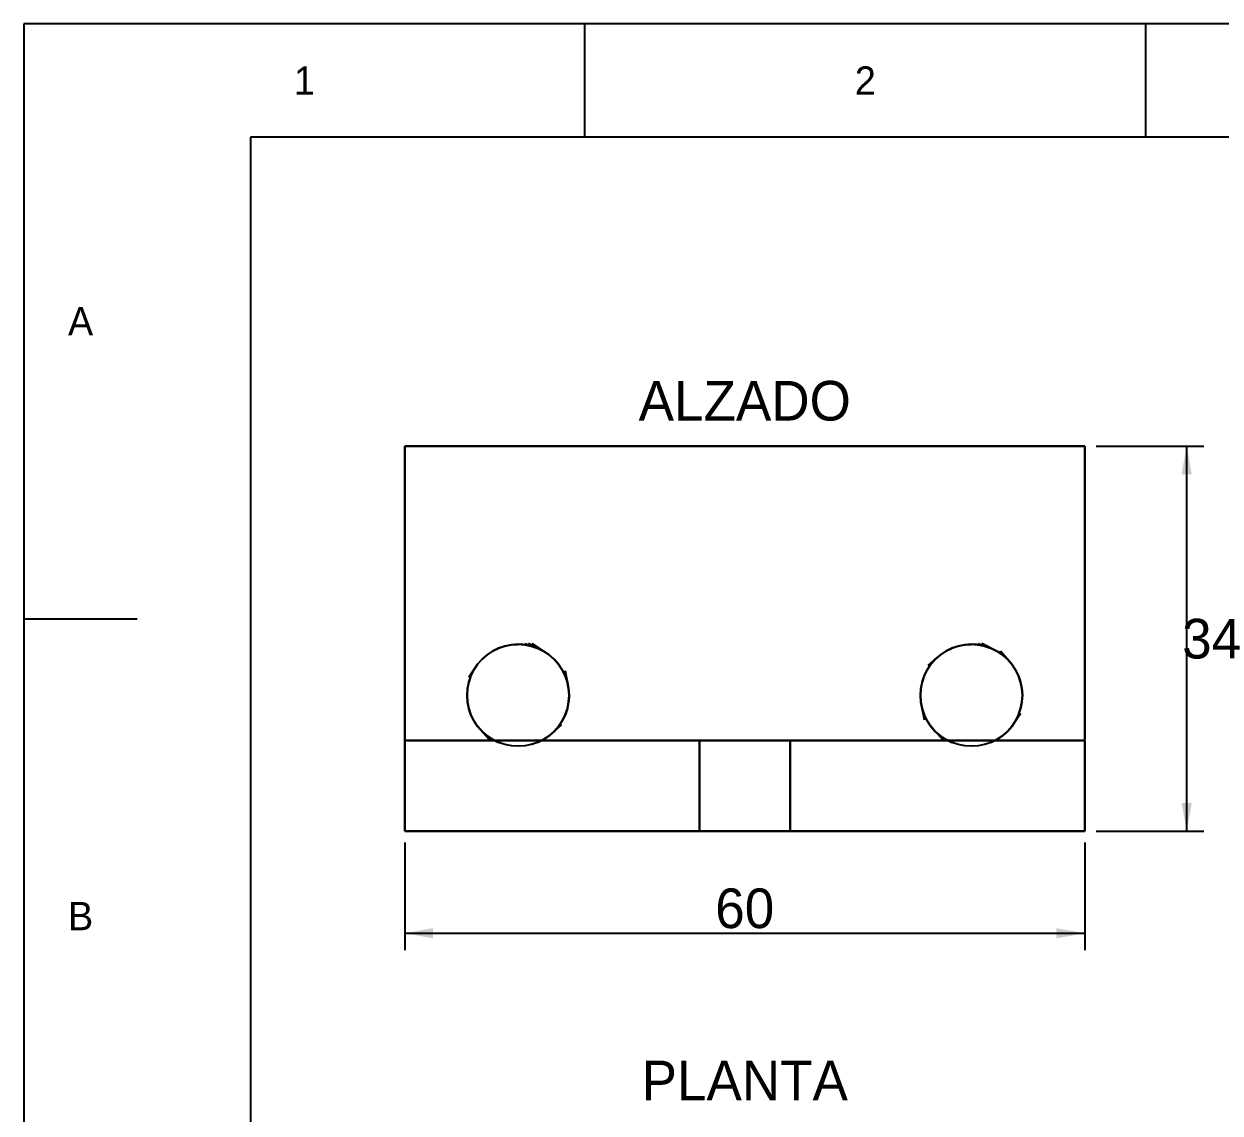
# Model space of a CAD drawing. Extents: x 0 to 297, y 0 to 210.
# Drawn here: x 0 to 105.6, y 113.9 to 210 of the extents above; entities that cross this region are included whole.
import ezdxf
from ezdxf.enums import TextEntityAlignment as Align

# ---------------------------------------------------------------- set-up
doc = ezdxf.new("R2010")
doc.units = 0
for name, color, linetype in [('COTAS', 7, 'CONTINUOUS'), ('FINA', 7, 'CONTINUOUS'), ('NORMA', 7, 'CONTINUOUS'), ('TEXTO', 7, 'CONTINUOUS'), ('VISIBLE', 7, 'CONTINUOUS')]:
    doc.layers.add(name, color=color, linetype=linetype)

msp = doc.modelspace()

# ---------------------------------------------------------------- linework, layer by layer
at = {"layer": 'COTAS'}
for p, q in [((94.6091, 172.7391), (104.1091, 172.7391)), ((102.6091, 138.7391), (102.6091, 172.7391)), ((94.6091, 138.7391), (104.1091, 138.7391)), ((33.6091, 137.7391), (33.6091, 128.2391)), ((93.6091, 137.7391), (93.6091, 128.2391)), ((33.6091, 129.7391), (93.6091, 129.7391))]:
    msp.add_line(p, q, dxfattribs=at)
for points in [[(102.6091, 172.7391), (103.0591, 170.2391), (102.1591, 170.2391)], [(102.6091, 138.7391), (103.0591, 141.2391), (102.1591, 141.2391)], [(33.6091, 129.7391), (36.1091, 130.1891), (36.1091, 129.2891)], [(93.6091, 129.7391), (91.1091, 130.1891), (91.1091, 129.2891)]]:
    msp.add_solid(points, dxfattribs=at)
at = {"layer": 'FINA'}
for p, q in [((297, 210), (0, 210)), ((0, 210), (0, 0)), ((49.5, 200), (49.5, 210)), ((99, 200), (99, 210)), ((0, 157.5), (10, 157.5))]:
    msp.add_line(p, q, dxfattribs=at)
at = {"layer": 'NORMA'}
for p, q in [((287, 200), (20, 200)), ((20, 200), (20, 10))]:
    msp.add_line(p, q, dxfattribs=at)
at = {"layer": 'VISIBLE'}
for p, q in [((33.6091, 172.7391), (33.6091, 154.5837)), ((33.6091, 154.5837), (33.6091, 172.7391)), ((33.6091, 172.7391), (33.6091, 172.7391)), ((33.6091, 172.7391), (59.6091, 172.7391)), ((59.6091, 172.7391), (33.6091, 172.7391)), ((33.6091, 172.7391), (33.6091, 172.7391)), ((33.6091, 172.7391), (33.6091, 172.7391)), ((59.6091, 172.7391), (67.6091, 172.7391)), ((67.6091, 172.7391), (59.6091, 172.7391)), ((67.6091, 172.7391), (93.6091, 172.7391)), ((93.6091, 172.7391), (67.6091, 172.7391)), ((93.6091, 158.5163), (93.6091, 172.7391)), ((93.6091, 172.7391), (93.6091, 172.7391)), ((93.6091, 172.7391), (93.6091, 158.5163)), ((93.6091, 172.7391), (93.6091, 172.7391)), ((93.6091, 172.7391), (93.6091, 172.7391)), ((93.6091, 156.1064), (93.6091, 158.5163)), ((93.6091, 158.5163), (93.6091, 156.1064)), ((43.0218, 155.2006), (42.4444, 155.0858)), ((42.4444, 155.0858), (42.9878, 155.1939)), ((42.9878, 155.1939), (43.0218, 155.2006)), ((43.6091, 155.2391), (43.0218, 155.2006)), ((43.0218, 155.2006), (43.5746, 155.2369)), ((43.5746, 155.2369), (43.6091, 155.2391)), ((44.1965, 155.2006), (43.6091, 155.2391)), ((43.6091, 155.2391), (44.1965, 155.2006)), ((43.6091, 155.2391), (44.1619, 155.2029)), ((44.7738, 155.0858), (43.9053, 155.2585)), ((43.9053, 155.2585), (44.7738, 155.0858)), ((44.1619, 155.2029), (44.1965, 155.2006)), ((44.7738, 155.0858), (44.1965, 155.2006)), ((44.1965, 155.2006), (44.7399, 155.0925)), ((45.3312, 154.8966), (44.2067, 155.2783)), ((44.2067, 155.2783), (45.3312, 154.8966)), ((45.8591, 154.6362), (44.5161, 155.2986)), ((44.5161, 155.2986), (45.8591, 154.6362)), ((46.3486, 154.3092), (44.8365, 155.3196)), ((44.8365, 155.3196), (46.3486, 154.3092)), ((83.0218, 155.2006), (82.4444, 155.0858)), ((82.4444, 155.0858), (82.9878, 155.1939)), ((82.9878, 155.1939), (83.0218, 155.2006)), ((83.6091, 155.2391), (83.0218, 155.2006)), ((83.0218, 155.2006), (83.5746, 155.2369)), ((83.5746, 155.2369), (83.6091, 155.2391)), ((84.1965, 155.2006), (83.6091, 155.2391)), ((83.6091, 155.2391), (84.1965, 155.2006)), ((83.6091, 155.2391), (84.1619, 155.2029)), ((84.7738, 155.0858), (83.9053, 155.2585)), ((83.9053, 155.2585), (84.7738, 155.0858)), ((84.1619, 155.2029), (84.1965, 155.2006)), ((84.7738, 155.0858), (84.1965, 155.2006)), ((84.1965, 155.2006), (84.7399, 155.0925)), ((85.3312, 154.8966), (84.2067, 155.2783)), ((84.2067, 155.2783), (85.3312, 154.8966)), ((85.8591, 154.6362), (84.5161, 155.2986)), ((84.5161, 155.2986), (85.8591, 154.6362)), ((93.6091, 155.8945), (93.6091, 156.1064)), ((93.6091, 156.1064), (93.6091, 155.8945)), ((93.6091, 155.3316), (93.6091, 155.8945)), ((93.6091, 155.8945), (93.6091, 155.3316)), ((93.6091, 153.5364), (93.6091, 155.3316)), ((93.6091, 155.3316), (93.6091, 153.5364)), ((33.6091, 154.5837), (33.6091, 153.3283)), ((33.6091, 153.3283), (33.6091, 154.5837)), ((40.8697, 154.3092), (40.4271, 153.9211)), ((40.4271, 153.9211), (40.8437, 154.2864)), ((40.8437, 154.2864), (40.8697, 154.3092)), ((41.3591, 154.6362), (40.8697, 154.3092)), ((40.8697, 154.3092), (41.3303, 154.617)), ((41.3303, 154.617), (41.3591, 154.6362)), ((41.8871, 154.8966), (41.3591, 154.6362)), ((41.3591, 154.6362), (41.856, 154.8813)), ((41.856, 154.8813), (41.8871, 154.8966)), ((42.4444, 155.0858), (41.8871, 154.8966)), ((41.8871, 154.8966), (42.4117, 155.0747)), ((42.4117, 155.0747), (42.4444, 155.0858)), ((44.7399, 155.0925), (44.7738, 155.0858)), ((45.3312, 154.8966), (44.7738, 155.0858)), ((44.7738, 155.0858), (45.2984, 154.9077)), ((45.2984, 154.9077), (45.3312, 154.8966)), ((45.8591, 154.6362), (45.3312, 154.8966)), ((45.3312, 154.8966), (45.8281, 154.6515)), ((45.8281, 154.6515), (45.8591, 154.6362)), ((46.3486, 154.3092), (45.8591, 154.6362)), ((45.8591, 154.6362), (46.3198, 154.3284)), ((46.3198, 154.3284), (46.3486, 154.3092)), ((46.7911, 153.9211), (46.3486, 154.3092)), ((46.3486, 154.3092), (46.7651, 153.9439)), ((80.8697, 154.3092), (79.783, 153.3562)), ((79.783, 153.3562), (80.8697, 154.3092)), ((80.8697, 154.3092), (80.4271, 153.9211)), ((80.4271, 153.9211), (80.8437, 154.2864)), ((80.8437, 154.2864), (80.8697, 154.3092)), ((81.3591, 154.6362), (80.8697, 154.3092)), ((80.8697, 154.3092), (81.3303, 154.617)), ((81.3303, 154.617), (81.3591, 154.6362)), ((81.8871, 154.8966), (81.3591, 154.6362)), ((81.3591, 154.6362), (81.856, 154.8813)), ((81.856, 154.8813), (81.8871, 154.8966)), ((82.4444, 155.0858), (81.8871, 154.8966)), ((81.8871, 154.8966), (82.4117, 155.0747)), ((82.4117, 155.0747), (82.4444, 155.0858)), ((84.7399, 155.0925), (84.7738, 155.0858)), ((85.3312, 154.8966), (84.7738, 155.0858)), ((84.7738, 155.0858), (85.2984, 154.9077)), ((85.2984, 154.9077), (85.3312, 154.8966)), ((85.8591, 154.6362), (85.3312, 154.8966)), ((85.3312, 154.8966), (85.8281, 154.6515)), ((85.8281, 154.6515), (85.8591, 154.6362)), ((85.9415, 154.5812), (85.8591, 154.6362)), ((85.8591, 154.6362), (85.9415, 154.5812)), ((86.3486, 154.3092), (85.9415, 154.5812)), ((85.9415, 154.5812), (86.3486, 154.3092)), ((85.9415, 154.5812), (86.3198, 154.3284)), ((86.7911, 153.9211), (86.0205, 154.5969)), ((86.0205, 154.5969), (86.7911, 153.9211)), ((87.1792, 153.4785), (86.172, 154.6271)), ((86.172, 154.6271), (87.1792, 153.4785)), ((86.3198, 154.3284), (86.3486, 154.3092)), ((86.7911, 153.9211), (86.3486, 154.3092)), ((86.3486, 154.3092), (86.7651, 153.9439)), ((33.6091, 153.3283), (33.6091, 152.0866)), ((33.6091, 152.0866), (33.6091, 153.3283)), ((40.039, 153.4785), (39.2738, 152.3332)), ((39.2738, 152.3332), (40.039, 153.4785)), ((40.039, 153.4785), (39.712, 152.9891)), ((39.712, 152.9891), (40.0198, 153.4498)), ((40.0198, 153.4498), (40.039, 153.4785)), ((40.4271, 153.9211), (40.039, 153.4785)), ((40.039, 153.4785), (40.4043, 153.8951)), ((40.4043, 153.8951), (40.4271, 153.9211)), ((46.7651, 153.9439), (46.7911, 153.9211)), ((47.1792, 153.4785), (46.7911, 153.9211)), ((46.7911, 153.9211), (47.1564, 153.5046)), ((47.1564, 153.5046), (47.1792, 153.4785)), ((47.5062, 152.9891), (47.1792, 153.4785)), ((47.1792, 153.4785), (47.487, 153.0179)), ((79.984, 153.3962), (79.712, 152.9891)), ((79.712, 152.9891), (79.984, 153.3962)), ((80.4271, 153.9211), (79.9632, 153.3921)), ((79.9632, 153.3921), (80.4271, 153.9211)), ((80.039, 153.4785), (79.984, 153.3962)), ((79.984, 153.3962), (80.039, 153.4785)), ((79.984, 153.3962), (80.0198, 153.4498)), ((80.0198, 153.4498), (80.039, 153.4785)), ((80.4271, 153.9211), (80.039, 153.4785)), ((80.039, 153.4785), (80.4043, 153.8951)), ((80.4043, 153.8951), (80.4271, 153.9211)), ((86.7651, 153.9439), (86.7911, 153.9211)), ((87.1792, 153.4785), (86.7911, 153.9211)), ((86.7911, 153.9211), (87.1564, 153.5046)), ((87.1564, 153.5046), (87.1792, 153.4785)), ((87.5062, 152.9891), (87.1792, 153.4785)), ((87.1792, 153.4785), (87.487, 153.0179)), ((93.6091, 152.0204), (93.6091, 153.5364)), ((93.6091, 153.5364), (93.6091, 152.0204)), ((33.6091, 152.0866), (33.6091, 151.962)), ((33.6091, 151.962), (33.6091, 152.0866)), ((39.4113, 152.3423), (39.2625, 151.9038)), ((39.2625, 151.9038), (39.4113, 152.3423)), ((39.712, 152.9891), (39.3924, 152.341)), ((39.3924, 152.341), (39.712, 152.9891)), ((39.4517, 152.4612), (39.4113, 152.3423)), ((39.4113, 152.3423), (39.4517, 152.4612)), ((39.4113, 152.3423), (39.4405, 152.4284)), ((39.4405, 152.4284), (39.4517, 152.4612)), ((39.712, 152.9891), (39.4517, 152.4612)), ((39.4517, 152.4612), (39.6967, 152.9581)), ((39.6967, 152.9581), (39.712, 152.9891)), ((47.487, 153.0179), (47.5062, 152.9891)), ((47.5618, 152.8765), (47.5062, 152.9891)), ((47.5062, 152.9891), (47.5618, 152.8765)), ((47.7666, 152.4612), (47.5618, 152.8765)), ((47.5618, 152.8765), (47.7666, 152.4612)), ((47.5618, 152.8765), (47.7513, 152.4922)), ((47.9558, 151.9038), (47.6242, 152.8806)), ((47.6242, 152.8806), (47.9558, 151.9038)), ((47.7513, 152.4922), (47.7666, 152.4612)), ((48.0706, 151.3265), (47.7597, 152.8894)), ((47.7597, 152.8894), (48.0706, 151.3265)), ((47.9558, 151.9038), (47.7666, 152.4612)), ((47.7666, 152.4612), (47.9447, 151.9366)), ((79.4517, 152.4612), (79.2625, 151.9038)), ((79.2625, 151.9038), (79.4405, 152.4284)), ((79.4405, 152.4284), (79.4517, 152.4612)), ((79.712, 152.9891), (79.4517, 152.4612)), ((79.4517, 152.4612), (79.6967, 152.9581)), ((79.6967, 152.9581), (79.712, 152.9891)), ((87.487, 153.0179), (87.5062, 152.9891)), ((87.7666, 152.4612), (87.5062, 152.9891)), ((87.5062, 152.9891), (87.7513, 152.4922)), ((87.7513, 152.4922), (87.7666, 152.4612)), ((87.9558, 151.9038), (87.7666, 152.4612)), ((87.7666, 152.4612), (87.9447, 151.9366)), ((93.6091, 150.6639), (93.6091, 152.0204)), ((93.6091, 152.0204), (93.6091, 150.6639)), ((33.6091, 151.962), (33.6091, 150.8143)), ((33.6091, 150.8143), (33.6091, 151.962)), ((39.1476, 151.3265), (39.1091, 150.7391)), ((39.1091, 150.7391), (39.1454, 151.2919)), ((39.1454, 151.2919), (39.1476, 151.3265)), ((39.2625, 151.9038), (39.1476, 151.3265)), ((39.1476, 151.3265), (39.2557, 151.8698)), ((39.2557, 151.8698), (39.2625, 151.9038)), ((47.9447, 151.9366), (47.9558, 151.9038)), ((48.0706, 151.3265), (47.9558, 151.9038)), ((47.9558, 151.9038), (48.0639, 151.3604)), ((48.0639, 151.3604), (48.0706, 151.3265)), ((48.1091, 150.7391), (48.0706, 151.3265)), ((48.0706, 151.3265), (48.1069, 150.7737)), ((79.1476, 151.3265), (79.1091, 150.7391)), ((79.1091, 150.7391), (79.1454, 151.2919)), ((79.1454, 151.2919), (79.1476, 151.3265)), ((79.2625, 151.9038), (79.1476, 151.3265)), ((79.1476, 151.3265), (79.2557, 151.8698)), ((79.2557, 151.8698), (79.2625, 151.9038)), ((87.9447, 151.9366), (87.9558, 151.9038)), ((88.0706, 151.3265), (87.9558, 151.9038)), ((87.9558, 151.9038), (88.0639, 151.3604)), ((88.0639, 151.3604), (88.0706, 151.3265)), ((88.1091, 150.7391), (88.0706, 151.3265)), ((88.0706, 151.3265), (88.1069, 150.7737)), ((33.6091, 150.8143), (33.6091, 149.4579)), ((33.6091, 149.4579), (33.6091, 150.8143)), ((39.1114, 150.7046), (39.1091, 150.7391)), ((39.1091, 150.7391), (39.1476, 150.1517)), ((39.1476, 150.1517), (39.1114, 150.7046)), ((39.1544, 150.1178), (39.1476, 150.1517)), ((39.1476, 150.1517), (39.2625, 149.5744)), ((39.2625, 149.5744), (39.1544, 150.1178)), ((47.9558, 149.5744), (48.0706, 150.1517)), ((48.0706, 150.1517), (47.9625, 149.6084)), ((48.0706, 150.1517), (48.1091, 150.7391)), ((48.0729, 150.1863), (48.0706, 150.1517)), ((48.1091, 150.7391), (48.0729, 150.1863)), ((48.1069, 150.7737), (48.1091, 150.7391)), ((79.1114, 150.7046), (79.1091, 150.7391)), ((79.1091, 150.7391), (79.1476, 150.1517)), ((79.1476, 150.1517), (79.1114, 150.7046)), ((79.1476, 150.1517), (79.4585, 148.5888)), ((79.4585, 148.5888), (79.1476, 150.1517)), ((79.1544, 150.1178), (79.1476, 150.1517)), ((79.1476, 150.1517), (79.2625, 149.5744)), ((79.2625, 149.5744), (79.1544, 150.1178)), ((87.9558, 149.5744), (88.0706, 150.1517)), ((88.0706, 150.1517), (87.9625, 149.6084)), ((88.0706, 150.1517), (88.1091, 150.7391)), ((88.0729, 150.1863), (88.0706, 150.1517)), ((88.1091, 150.7391), (88.0729, 150.1863)), ((88.1069, 150.7737), (88.1091, 150.7391)), ((93.6091, 149.5163), (93.6091, 150.6639)), ((93.6091, 150.6639), (93.6091, 149.5163)), ((33.6091, 149.4579), (33.6091, 147.9418)), ((33.6091, 147.9418), (33.6091, 149.4579)), ((39.2736, 149.5416), (39.2625, 149.5744)), ((39.2625, 149.5744), (39.4517, 149.017)), ((39.4517, 149.017), (39.2736, 149.5416)), ((39.467, 148.986), (39.4517, 149.017)), ((39.4517, 149.017), (39.712, 148.4891)), ((39.712, 148.4891), (39.467, 148.986)), ((47.5062, 148.4891), (47.7666, 149.017)), ((47.7666, 149.017), (47.5216, 148.5202)), ((47.7666, 149.017), (47.9558, 149.5744)), ((47.7777, 149.0498), (47.7666, 149.017)), ((47.9558, 149.5744), (47.7777, 149.0498)), ((47.9625, 149.6084), (47.9558, 149.5744)), ((79.2625, 149.5744), (79.594, 148.5977)), ((79.594, 148.5977), (79.2625, 149.5744)), ((79.2736, 149.5416), (79.2625, 149.5744)), ((79.2625, 149.5744), (79.4517, 149.017)), ((79.4517, 149.017), (79.2736, 149.5416)), ((79.4517, 149.017), (79.6565, 148.6018)), ((79.6565, 148.6018), (79.4517, 149.017)), ((79.467, 148.986), (79.4517, 149.017)), ((79.6565, 148.6018), (79.467, 148.986)), ((87.1792, 147.9997), (87.9445, 149.145)), ((87.9445, 149.145), (87.1792, 147.9997)), ((87.5062, 148.4891), (87.8258, 149.1372)), ((87.8258, 149.1372), (87.5062, 148.4891)), ((87.5062, 148.4891), (87.7666, 149.017)), ((87.7666, 149.017), (87.5216, 148.5202)), ((87.7666, 149.017), (87.807, 149.136)), ((87.807, 149.136), (87.7666, 149.017)), ((87.7777, 149.0498), (87.7666, 149.017)), ((87.807, 149.136), (87.7777, 149.0498)), ((87.807, 149.136), (87.9558, 149.5744)), ((87.9558, 149.5744), (87.807, 149.136)), ((87.9625, 149.6084), (87.9558, 149.5744)), ((93.6091, 149.3916), (93.6091, 149.5163)), ((93.6091, 149.5163), (93.6091, 149.3916)), ((93.6091, 148.1499), (93.6091, 149.3916)), ((93.6091, 149.3916), (93.6091, 148.1499)), ((33.6091, 147.9418), (33.6091, 146.1466)), ((33.6091, 146.1466), (33.6091, 147.9418)), ((33.6091, 147.9418), (33.6091, 146.7391)), ((39.7313, 148.4603), (39.712, 148.4891)), ((39.712, 148.4891), (40.039, 147.9997)), ((40.039, 147.9997), (39.7313, 148.4603)), ((40.039, 147.9997), (41.0463, 146.8512)), ((41.0463, 146.8512), (40.039, 147.9997)), ((40.0619, 147.9737), (40.039, 147.9997)), ((40.039, 147.9997), (40.4271, 147.5571)), ((40.4271, 147.5571), (40.0619, 147.9737)), ((46.3486, 147.169), (47.4352, 148.122)), ((47.4352, 148.122), (46.3486, 147.169)), ((46.7911, 147.5571), (47.2551, 148.0862)), ((47.2551, 148.0862), (46.7911, 147.5571)), ((46.7911, 147.5571), (47.1792, 147.9997)), ((47.1792, 147.9997), (46.8139, 147.5832)), ((47.1792, 147.9997), (47.2342, 148.082)), ((47.2342, 148.082), (47.1792, 147.9997)), ((47.1985, 148.0285), (47.1792, 147.9997)), ((47.2342, 148.082), (47.1985, 148.0285)), ((47.2342, 148.082), (47.5062, 148.4891)), ((47.5062, 148.4891), (47.2342, 148.082)), ((47.5216, 148.5202), (47.5062, 148.4891)), ((79.6565, 148.6018), (79.712, 148.4891)), ((79.712, 148.4891), (79.6565, 148.6018)), ((79.7313, 148.4603), (79.712, 148.4891)), ((79.712, 148.4891), (80.039, 147.9997)), ((80.039, 147.9997), (79.7313, 148.4603)), ((81.1445, 146.7391), (80.039, 147.9997)), ((80.0619, 147.9737), (80.039, 147.9997)), ((80.039, 147.9997), (80.4271, 147.5571)), ((80.4271, 147.5571), (80.0619, 147.9737)), ((86.7911, 147.5571), (87.1792, 147.9997)), ((87.1792, 147.9997), (86.8139, 147.5832)), ((87.1792, 147.9997), (87.5062, 148.4891)), ((87.1985, 148.0285), (87.1792, 147.9997)), ((87.5062, 148.4891), (87.1985, 148.0285)), ((87.5216, 148.5202), (87.5062, 148.4891)), ((93.6091, 146.8945), (93.6091, 148.1499)), ((93.6091, 148.1499), (93.6091, 146.8945)), ((33.6091, 146.1466), (33.6091, 146.7391)), ((33.6091, 146.7391), (33.6091, 146.7391)), ((33.6091, 146.7391), (34.1287, 146.7391)), ((34.1287, 146.7391), (33.6091, 146.7391)), ((34.1287, 146.7391), (35.5359, 146.7391)), ((35.5359, 146.7391), (34.1287, 146.7391)), ((35.5359, 146.7391), (36.6299, 146.7391)), ((36.6299, 146.7391), (35.5359, 146.7391)), ((36.6299, 146.7391), (37.5093, 146.7391)), ((37.5093, 146.7391), (36.6299, 146.7391)), ((37.5093, 146.7391), (38.2351, 146.7391)), ((38.2351, 146.7391), (37.5093, 146.7391)), ((38.2351, 146.7391), (38.847, 146.7391)), ((38.847, 146.7391), (38.2351, 146.7391)), ((38.847, 146.7391), (39.3713, 146.7391)), ((39.3713, 146.7391), (38.847, 146.7391)), ((39.3713, 146.7391), (39.8264, 146.7391)), ((39.8264, 146.7391), (39.3713, 146.7391)), ((39.8264, 146.7391), (40.2249, 146.7391)), ((40.2249, 146.7391), (39.8264, 146.7391)), ((40.2249, 146.7391), (40.4829, 146.7391)), ((40.4829, 146.7391), (40.2249, 146.7391)), ((40.4271, 147.5571), (41.1978, 146.8813)), ((41.1978, 146.8813), (40.4271, 147.5571)), ((40.4532, 147.5343), (40.4271, 147.5571)), ((40.4271, 147.5571), (40.8697, 147.169)), ((40.8697, 147.169), (40.4532, 147.5343)), ((40.4829, 146.7391), (40.575, 146.7391)), ((40.575, 146.7391), (40.4829, 146.7391)), ((40.575, 146.7391), (40.8813, 146.7391)), ((40.8813, 146.7391), (40.575, 146.7391)), ((40.8697, 147.169), (41.2768, 146.897)), ((41.2768, 146.897), (40.8697, 147.169)), ((40.8985, 147.1498), (40.8697, 147.169)), ((40.8813, 146.7391), (41.1445, 146.7391)), ((41.1445, 146.7391), (40.8813, 146.7391)), ((41.2768, 146.897), (40.8985, 147.1498)), ((41.1445, 146.7391), (41.3599, 146.7391)), ((41.3599, 146.7391), (41.1445, 146.7391)), ((41.5131, 146.7391), (41.2768, 146.897)), ((41.2768, 146.897), (41.3591, 146.842)), ((41.3591, 146.842), (41.2768, 146.897)), ((41.5678, 146.7391), (41.3591, 146.842)), ((41.3902, 146.8267), (41.3591, 146.842)), ((41.3591, 146.842), (41.8871, 146.5817)), ((41.3599, 146.7391), (41.5131, 146.7391)), ((41.5131, 146.7391), (41.3599, 146.7391)), ((41.8871, 146.5817), (41.3902, 146.8267)), ((41.5131, 146.7391), (41.5678, 146.7391)), ((41.5678, 146.7391), (41.5131, 146.7391)), ((41.8871, 146.5817), (41.5678, 146.7391)), ((41.5678, 146.7391), (41.9523, 146.7391)), ((45.6505, 146.7391), (41.5678, 146.7391)), ((45.6505, 146.7391), (41.5678, 146.7391)), ((41.9523, 146.7391), (42.5373, 146.7391)), ((42.5373, 146.7391), (43.0825, 146.7391)), ((43.0825, 146.7391), (43.6091, 146.7391)), ((43.6091, 146.7391), (44.1357, 146.7391)), ((44.1357, 146.7391), (44.6809, 146.7391)), ((44.6809, 146.7391), (45.266, 146.7391)), ((45.266, 146.7391), (45.6505, 146.7391)), ((45.3312, 146.5817), (45.8591, 146.842)), ((45.6505, 146.7391), (45.3312, 146.5817)), ((45.8591, 146.842), (45.3623, 146.597)), ((45.6505, 146.7391), (45.7951, 146.7391)), ((45.7951, 146.7391), (45.6505, 146.7391)), ((45.7951, 146.7391), (46.5166, 146.7391)), ((46.5166, 146.7391), (45.7951, 146.7391)), ((45.8591, 146.842), (46.3486, 147.169)), ((45.8879, 146.8612), (45.8591, 146.842)), ((46.3486, 147.169), (45.8879, 146.8612)), ((46.3486, 147.169), (46.7911, 147.5571)), ((46.3746, 147.1919), (46.3486, 147.169)), ((46.7911, 147.5571), (46.3746, 147.1919)), ((46.5166, 146.7391), (47.7268, 146.7391)), ((51.2377, 146.7391), (46.5166, 146.7391)), ((51.2377, 146.7391), (46.5166, 146.7391)), ((46.8139, 147.5832), (46.7911, 147.5571)), ((47.7268, 146.7391), (51.2377, 146.7391)), ((51.2377, 146.7391), (57.856, 146.7391)), ((57.856, 146.7391), (51.2377, 146.7391)), ((57.856, 146.7391), (59.6091, 146.7391)), ((59.6091, 146.7391), (57.856, 146.7391)), ((59.6091, 146.7391), (65.3454, 146.7391)), ((65.3454, 146.7391), (59.6091, 146.7391)), ((59.6091, 146.7391), (59.6091, 146.7391)), ((59.6091, 146.7391), (59.6091, 146.7391)), ((59.6091, 146.7391), (65.3454, 146.7391)), ((65.3454, 146.7391), (59.6091, 146.7391)), ((59.6091, 145.1904), (59.6091, 146.7391)), ((59.6091, 146.7391), (59.6091, 146.7391)), ((59.6091, 146.7391), (59.6091, 145.1904)), ((65.3454, 146.7391), (67.6091, 146.7391)), ((67.6091, 146.7391), (65.3454, 146.7391)), ((65.3454, 146.7391), (67.6091, 146.7391)), ((67.6091, 146.7391), (65.3454, 146.7391)), ((67.6091, 146.7391), (69.5403, 146.7391)), ((69.5403, 146.7391), (67.6091, 146.7391)), ((67.6091, 146.7391), (67.6091, 146.7391)), ((67.6091, 146.7391), (67.6091, 146.7391)), ((67.6091, 146.7391), (67.6091, 146.7391)), ((67.6091, 146.7391), (67.6091, 145.4488)), ((67.6091, 145.4488), (67.6091, 146.7391)), ((69.5403, 146.7391), (72.2377, 146.7391)), ((72.2377, 146.7391), (69.5403, 146.7391)), ((72.2377, 146.7391), (74.1287, 146.7391)), ((74.1287, 146.7391), (72.2377, 146.7391)), ((74.1287, 146.7391), (75.5359, 146.7391)), ((75.5359, 146.7391), (74.1287, 146.7391)), ((75.5359, 146.7391), (76.6299, 146.7391)), ((76.6299, 146.7391), (75.5359, 146.7391)), ((76.6299, 146.7391), (77.5093, 146.7391)), ((77.5093, 146.7391), (76.6299, 146.7391)), ((77.5093, 146.7391), (78.2351, 146.7391)), ((78.2351, 146.7391), (77.5093, 146.7391)), ((78.2351, 146.7391), (78.847, 146.7391)), ((78.847, 146.7391), (78.2351, 146.7391)), ((78.847, 146.7391), (79.3713, 146.7391)), ((79.3713, 146.7391), (78.847, 146.7391)), ((79.3713, 146.7391), (79.8264, 146.7391)), ((79.8264, 146.7391), (79.3713, 146.7391)), ((79.8264, 146.7391), (80.2249, 146.7391)), ((80.2249, 146.7391), (79.8264, 146.7391)), ((80.2249, 146.7391), (80.575, 146.7391)), ((80.575, 146.7391), (80.2249, 146.7391)), ((81.3599, 146.7391), (80.4271, 147.5571)), ((80.4532, 147.5343), (80.4271, 147.5571)), ((80.4271, 147.5571), (80.8697, 147.169)), ((80.8697, 147.169), (80.4532, 147.5343)), ((80.575, 146.7391), (80.8813, 146.7391)), ((80.8813, 146.7391), (80.575, 146.7391)), ((81.5131, 146.7391), (80.8697, 147.169)), ((80.8985, 147.1498), (80.8697, 147.169)), ((80.8697, 147.169), (81.3591, 146.842)), ((80.8813, 146.7391), (81.1445, 146.7391)), ((81.1445, 146.7391), (80.8813, 146.7391)), ((81.3591, 146.842), (80.8985, 147.1498)), ((81.1445, 146.7391), (81.3599, 146.7391)), ((81.3599, 146.7391), (81.1445, 146.7391)), ((81.5678, 146.7391), (81.3591, 146.842)), ((81.3902, 146.8267), (81.3591, 146.842)), ((81.3591, 146.842), (81.8871, 146.5817)), ((81.3599, 146.7391), (81.5131, 146.7391)), ((81.5131, 146.7391), (81.3599, 146.7391)), ((81.8871, 146.5817), (81.3902, 146.8267)), ((81.5131, 146.7391), (81.5678, 146.7391)), ((81.5678, 146.7391), (81.5131, 146.7391)), ((81.8871, 146.5817), (81.5678, 146.7391)), ((81.5678, 146.7391), (81.9523, 146.7391)), ((85.6505, 146.7391), (81.5678, 146.7391)), ((85.6505, 146.7391), (81.5678, 146.7391)), ((81.9523, 146.7391), (82.5373, 146.7391)), ((82.5373, 146.7391), (83.0825, 146.7391)), ((83.0825, 146.7391), (83.6091, 146.7391)), ((83.6091, 146.7391), (84.1357, 146.7391)), ((84.1357, 146.7391), (84.6809, 146.7391)), ((84.6809, 146.7391), (85.266, 146.7391)), ((85.266, 146.7391), (85.6505, 146.7391)), ((85.3312, 146.5817), (85.8591, 146.842)), ((85.6505, 146.7391), (85.3312, 146.5817)), ((85.8591, 146.842), (85.3623, 146.597)), ((85.6505, 146.7391), (85.7951, 146.7391)), ((85.7951, 146.7391), (85.6505, 146.7391)), ((85.7951, 146.7391), (86.5166, 146.7391)), ((86.5166, 146.7391), (85.7951, 146.7391)), ((85.8591, 146.842), (86.3486, 147.169)), ((85.8879, 146.8612), (85.8591, 146.842)), ((86.3486, 147.169), (85.8879, 146.8612)), ((86.3486, 147.169), (86.7911, 147.5571)), ((86.3746, 147.1919), (86.3486, 147.169)), ((86.7911, 147.5571), (86.3746, 147.1919)), ((86.5166, 146.7391), (91.2377, 146.7391)), ((91.2377, 146.7391), (86.5166, 146.7391)), ((88.3917, 146.7391), (86.5166, 146.7391)), ((86.8139, 147.5832), (86.7911, 147.5571)), ((91.2377, 146.7391), (88.3917, 146.7391)), ((91.2377, 146.7391), (93.6091, 146.7391)), ((93.6091, 146.7391), (91.2377, 146.7391)), ((93.6091, 145.5837), (93.6091, 146.8945)), ((93.6091, 146.7391), (93.6091, 146.8945)), ((93.6091, 146.7391), (93.6091, 146.7391)), ((93.6091, 146.7391), (93.6091, 145.5837)), ((33.6091, 146.1466), (33.6091, 145.3718)), ((33.6091, 145.3718), (33.6091, 146.1466)), ((42.4444, 146.3924), (41.8871, 146.5817)), ((41.9198, 146.5705), (41.8871, 146.5817)), ((42.4444, 146.3924), (41.9198, 146.5705)), ((43.0218, 146.2776), (42.4444, 146.3924)), ((42.4784, 146.3857), (42.4444, 146.3924)), ((43.0218, 146.2776), (42.4784, 146.3857)), ((43.6091, 146.2391), (43.0218, 146.2776)), ((43.0563, 146.2753), (43.0218, 146.2776)), ((43.6091, 146.2391), (43.0563, 146.2753)), ((44.1965, 146.2776), (43.6091, 146.2391)), ((43.6437, 146.2414), (43.6091, 146.2391)), ((44.1965, 146.2776), (43.6437, 146.2414)), ((44.7738, 146.3924), (44.1965, 146.2776)), ((44.2305, 146.2844), (44.1965, 146.2776)), ((44.7738, 146.3924), (44.2305, 146.2844)), ((45.3312, 146.5817), (44.7738, 146.3924)), ((44.8066, 146.4036), (44.7738, 146.3924)), ((45.3312, 146.5817), (44.8066, 146.4036)), ((45.3623, 146.597), (45.3312, 146.5817)), ((82.4444, 146.3924), (81.8871, 146.5817)), ((81.9198, 146.5705), (81.8871, 146.5817)), ((82.4444, 146.3924), (81.9198, 146.5705)), ((83.0218, 146.2776), (82.4444, 146.3924)), ((82.4784, 146.3857), (82.4444, 146.3924)), ((83.0218, 146.2776), (82.4784, 146.3857)), ((83.6091, 146.2391), (83.0218, 146.2776)), ((83.0563, 146.2753), (83.0218, 146.2776)), ((83.6091, 146.2391), (83.0563, 146.2753)), ((84.1965, 146.2776), (83.6091, 146.2391)), ((83.6437, 146.2414), (83.6091, 146.2391)), ((84.1965, 146.2776), (83.6437, 146.2414)), ((84.7738, 146.3924), (84.1965, 146.2776)), ((84.2305, 146.2844), (84.1965, 146.2776)), ((84.7738, 146.3924), (84.2305, 146.2844)), ((85.3312, 146.5817), (84.7738, 146.3924)), ((84.8066, 146.4036), (84.7738, 146.3924)), ((85.3312, 146.5817), (84.8066, 146.4036)), ((85.3623, 146.597), (85.3312, 146.5817)), ((33.6091, 145.3718), (33.6091, 143.8555)), ((33.6091, 143.8555), (33.6091, 145.3718)), ((59.6091, 143.9103), (59.6091, 145.1904)), ((59.6091, 145.1904), (59.6091, 143.9103)), ((67.6091, 145.4488), (67.6091, 144.6661)), ((67.6091, 144.6661), (67.6091, 145.4488)), ((67.6091, 144.6661), (67.6091, 142.68)), ((67.6091, 142.68), (67.6091, 144.6661)), ((93.6091, 144.1717), (93.6091, 145.5837)), ((93.6091, 145.5837), (93.6091, 144.1717)), ((33.6091, 143.8555), (33.6091, 140.6137)), ((33.6091, 140.6137), (33.6091, 143.8555)), ((59.6091, 142.9782), (59.6091, 143.9103)), ((59.6091, 143.9103), (59.6091, 142.9782)), ((93.6091, 142.962), (93.6091, 144.1717)), ((93.6091, 144.1717), (93.6091, 142.962)), ((59.6091, 140.5658), (59.6091, 142.9782)), ((59.6091, 142.9782), (59.6091, 140.5658)), ((67.6091, 142.68), (67.6091, 141.3869)), ((67.6091, 141.3869), (67.6091, 142.68)), ((93.6091, 142.6025), (93.6091, 142.962)), ((93.6091, 142.962), (93.6091, 142.6025)), ((93.6091, 140.8009), (93.6091, 142.6025)), ((93.6091, 142.6025), (93.6091, 140.8009)), ((33.6091, 140.6137), (33.6091, 138.7391)), ((33.6091, 138.7391), (33.6091, 140.6137)), ((59.6091, 140.1034), (59.6091, 140.5658)), ((59.6091, 140.5658), (59.6091, 140.1034)), ((67.6091, 141.3869), (67.6091, 139.305)), ((67.6091, 139.305), (67.6091, 141.3869)), ((93.6091, 138.7391), (93.6091, 140.8009)), ((93.6091, 140.8009), (93.6091, 138.7391)), ((59.6091, 138.7391), (59.6091, 140.1034)), ((59.6091, 140.1034), (59.6091, 138.7391)), ((33.6091, 138.7391), (33.6091, 138.7391)), ((33.6091, 138.7391), (33.6091, 138.7391)), ((34.2888, 138.7391), (33.6091, 138.7391)), ((33.6091, 138.7391), (34.2888, 138.7391)), ((33.6091, 138.7391), (33.6091, 138.7391)), ((33.6091, 138.7391), (33.6091, 138.7391)), ((34.7936, 138.7391), (34.2888, 138.7391)), ((34.2888, 138.7391), (34.7936, 138.7391)), ((36.6438, 138.7391), (34.7936, 138.7391)), ((34.7936, 138.7391), (36.6438, 138.7391)), ((38.3226, 138.7391), (36.6438, 138.7391)), ((36.6438, 138.7391), (38.3226, 138.7391)), ((39.8956, 138.7391), (38.3226, 138.7391)), ((38.3226, 138.7391), (39.8956, 138.7391)), ((41.4177, 138.7391), (39.8956, 138.7391)), ((39.8956, 138.7391), (41.4177, 138.7391)), ((42.9406, 138.7391), (41.4177, 138.7391)), ((41.4177, 138.7391), (42.9406, 138.7391)), ((44.5202, 138.7391), (42.9406, 138.7391)), ((42.9406, 138.7391), (44.5202, 138.7391)), ((46.2268, 138.7391), (44.5202, 138.7391)), ((44.5202, 138.7391), (46.2268, 138.7391)), ((48.1603, 138.7391), (46.2268, 138.7391)), ((46.2268, 138.7391), (48.1603, 138.7391)), ((49.123, 138.7391), (48.1603, 138.7391)), ((48.1603, 138.7391), (49.123, 138.7391)), ((50.4822, 138.7391), (49.123, 138.7391)), ((49.123, 138.7391), (50.4822, 138.7391)), ((53.486, 138.7391), (50.4822, 138.7391)), ((50.4822, 138.7391), (53.486, 138.7391)), ((57.5674, 138.7391), (53.486, 138.7391)), ((53.486, 138.7391), (57.5674, 138.7391)), ((57.7901, 138.7391), (57.5674, 138.7391)), ((57.5674, 138.7391), (57.7901, 138.7391)), ((59.6091, 138.7391), (57.7901, 138.7391)), ((57.7901, 138.7391), (59.6091, 138.7391)), ((63.1154, 138.7391), (59.6091, 138.7391)), ((59.6091, 138.7391), (63.1154, 138.7391)), ((59.6091, 138.7391), (59.6091, 138.7391)), ((59.6091, 138.7391), (59.6091, 138.7391)), ((63.1154, 138.7391), (59.6091, 138.7391)), ((59.6091, 138.7391), (63.1154, 138.7391)), ((59.6091, 138.7391), (59.6091, 138.7391)), ((64.9904, 138.7391), (63.1154, 138.7391)), ((63.1154, 138.7391), (64.9904, 138.7391)), ((64.9904, 138.7391), (63.1154, 138.7391)), ((63.1154, 138.7391), (64.9904, 138.7391)), ((67.1129, 138.7391), (64.9904, 138.7391)), ((64.9904, 138.7391), (67.1129, 138.7391)), ((67.1129, 138.7391), (64.9904, 138.7391)), ((64.9904, 138.7391), (67.1129, 138.7391)), ((67.6091, 138.7391), (67.1129, 138.7391)), ((67.1129, 138.7391), (67.6091, 138.7391)), ((67.6091, 138.7391), (67.1129, 138.7391)), ((67.1129, 138.7391), (67.6091, 138.7391)), ((67.6091, 139.305), (67.6091, 138.7391)), ((67.6091, 138.7391), (67.6091, 139.305)), ((70.1905, 138.7391), (67.6091, 138.7391)), ((67.6091, 138.7391), (70.1905, 138.7391)), ((67.6091, 138.7391), (67.6091, 138.7391)), ((67.6091, 138.7391), (67.6091, 138.7391)), ((67.6091, 138.7391), (67.6091, 138.7391)), ((72.6847, 138.7391), (70.1905, 138.7391)), ((70.1905, 138.7391), (72.6847, 138.7391)), ((74.7936, 138.7391), (72.6847, 138.7391)), ((72.6847, 138.7391), (74.7936, 138.7391)), ((76.6438, 138.7391), (74.7936, 138.7391)), ((74.7936, 138.7391), (76.6438, 138.7391)), ((78.3226, 138.7391), (76.6438, 138.7391)), ((76.6438, 138.7391), (78.3226, 138.7391)), ((79.8956, 138.7391), (78.3226, 138.7391)), ((78.3226, 138.7391), (79.8956, 138.7391)), ((80.9203, 138.7391), (79.8956, 138.7391)), ((79.8956, 138.7391), (80.9203, 138.7391)), ((81.4177, 138.7391), (80.9203, 138.7391)), ((80.9203, 138.7391), (81.4177, 138.7391)), ((82.9406, 138.7391), (81.4177, 138.7391)), ((81.4177, 138.7391), (82.9406, 138.7391)), ((84.5202, 138.7391), (82.9406, 138.7391)), ((82.9406, 138.7391), (84.5202, 138.7391)), ((86.2268, 138.7391), (84.5202, 138.7391)), ((84.5202, 138.7391), (86.2268, 138.7391)), ((88.1603, 138.7391), (86.2268, 138.7391)), ((86.2268, 138.7391), (88.1603, 138.7391)), ((90.4822, 138.7391), (88.1603, 138.7391)), ((88.1603, 138.7391), (90.4822, 138.7391)), ((93.486, 138.7391), (90.4822, 138.7391)), ((90.4822, 138.7391), (93.486, 138.7391)), ((93.6091, 138.7391), (93.486, 138.7391)), ((93.486, 138.7391), (93.6091, 138.7391)), ((93.6091, 138.7391), (93.6091, 138.7391)), ((93.6091, 138.7391), (93.6091, 138.7391)), ((93.6091, 138.7391), (93.6091, 138.7391)), ((93.6091, 138.7391), (93.6091, 138.7391))]:
    msp.add_line(p, q, dxfattribs=at)

# ---------------------------------------------------------------- texts
at = {"layer": 'COTAS'}
for s, p in [('34', (104.8091, 155.7391)), ('60', (63.6091, 131.9391))]:
    msp.add_text(s, height=3.5, dxfattribs=at).set_placement(p, align=Align.MIDDLE_CENTER)
at = {"layer": 'TEXTO'}
for s, height, p in [('1', 2.5, (24.75, 205)), ('2', 2.5, (74.25, 205)), ('A', 2.5, (5, 183.75)), ('ALZADO', 3.5, (63.6091, 176.7391)), ('B', 2.5, (5, 131.25)), ('PLANTA', 3.5, (63.6091, 116.7391))]:
    msp.add_text(s, height=height, dxfattribs=at).set_placement(p, align=Align.MIDDLE_CENTER)

doc.saveas('drawing.dxf')
